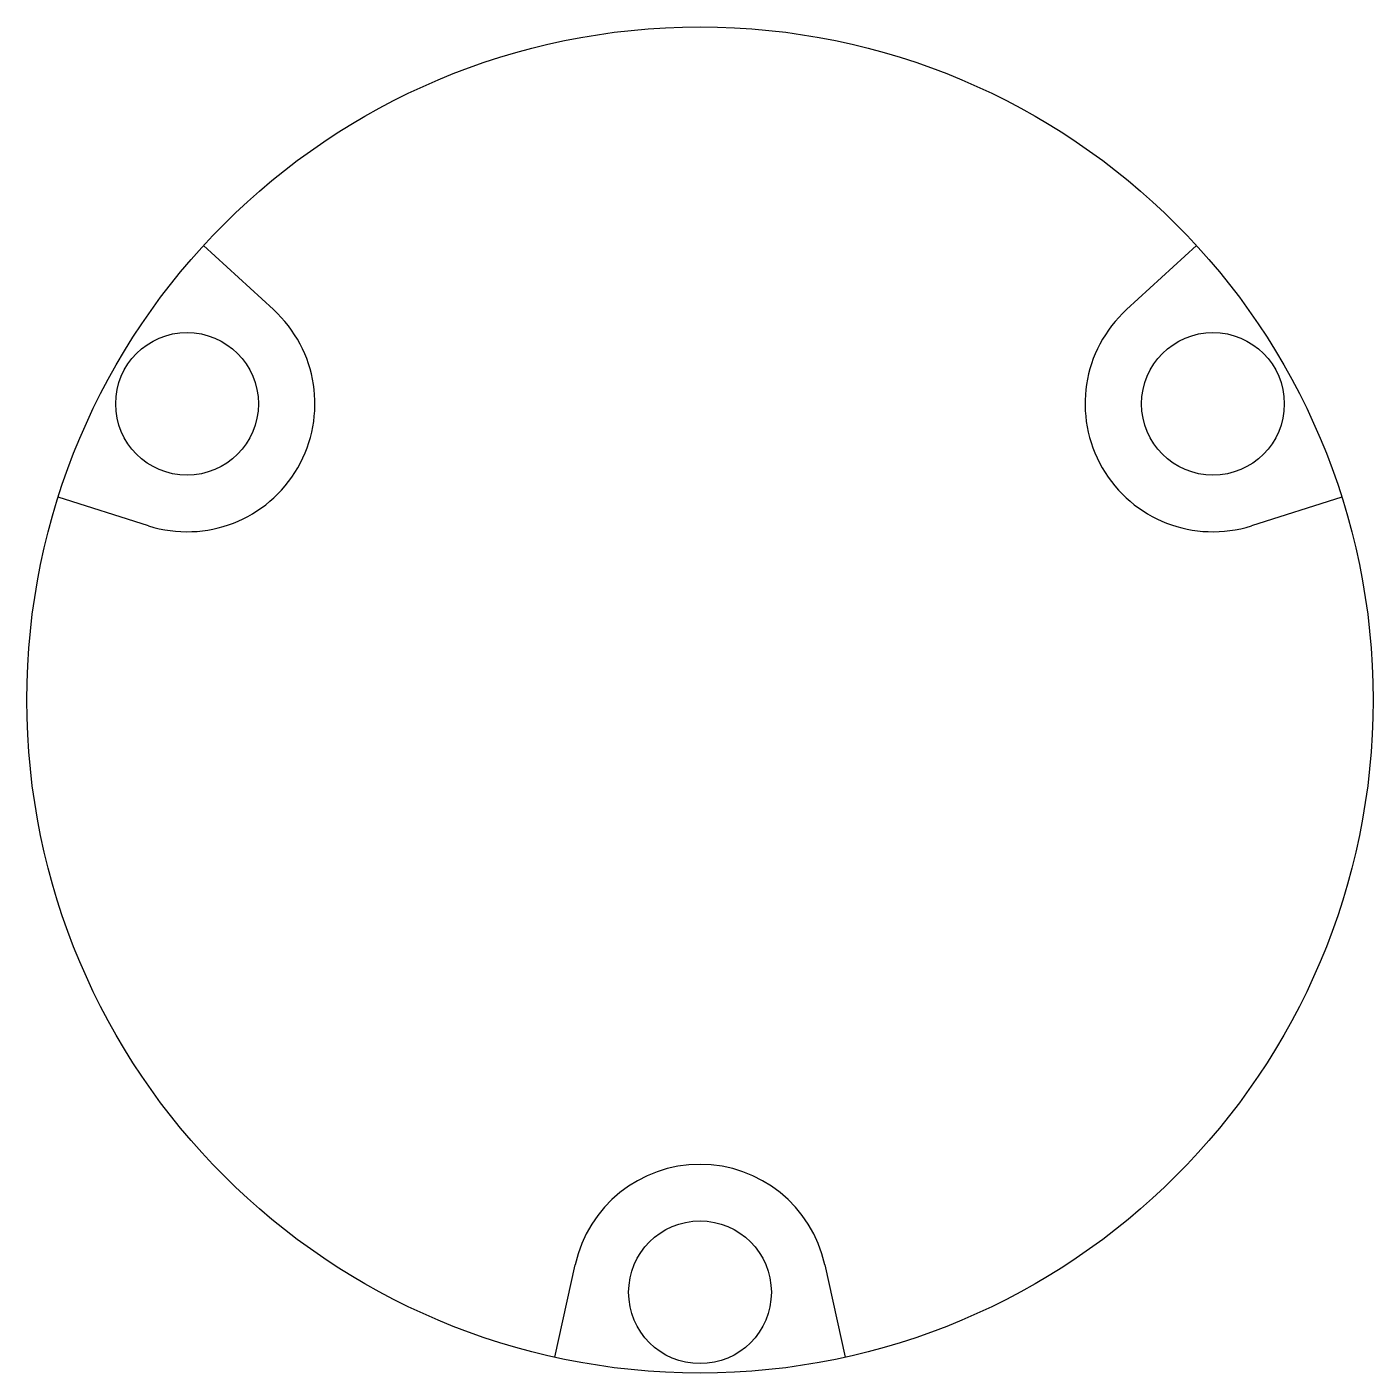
# Model space of a CAD drawing. Header units: millimetres. Extents: x -25 to 25, y -25 to 25.
import ezdxf

# ---------------------------------------------------------------- set-up
doc = ezdxf.new("R2010")
doc.units = ezdxf.units.MM

msp = doc.modelspace()

# ---------------------------------------------------------------- linework, layer by layer
at = {"color": 7, "linetype": 'Continuous'}
for p, q in [((-18.441, 16.88), (-15.845, 14.504)), ((15.845, 14.504), (18.441, 16.88)), ((-20.483, 6.471), (-23.839, 7.531)), ((23.839, 7.531), (20.483, 6.471)), ((-5.398, -24.41), (-4.638, -20.974)), ((4.638, -20.974), (5.398, -24.41))]:
    msp.add_line(p, q, dxfattribs=at)
for centre, radius in [((0, 0), 25), ((-19.053, 11), 2.65), ((19.053, 11), 2.65), ((0, -22), 2.65)]:
    msp.add_circle(centre, radius, dxfattribs=at)
for centre, start, end in [((-19.053, 11), 252.4689, 47.5311), ((19.053, 11), 132.4689, 287.5311), ((0, -22), 12.4689, 167.5311)]:
    msp.add_arc(centre, 4.75, start, end, dxfattribs=at)

doc.saveas('drawing.dxf')
